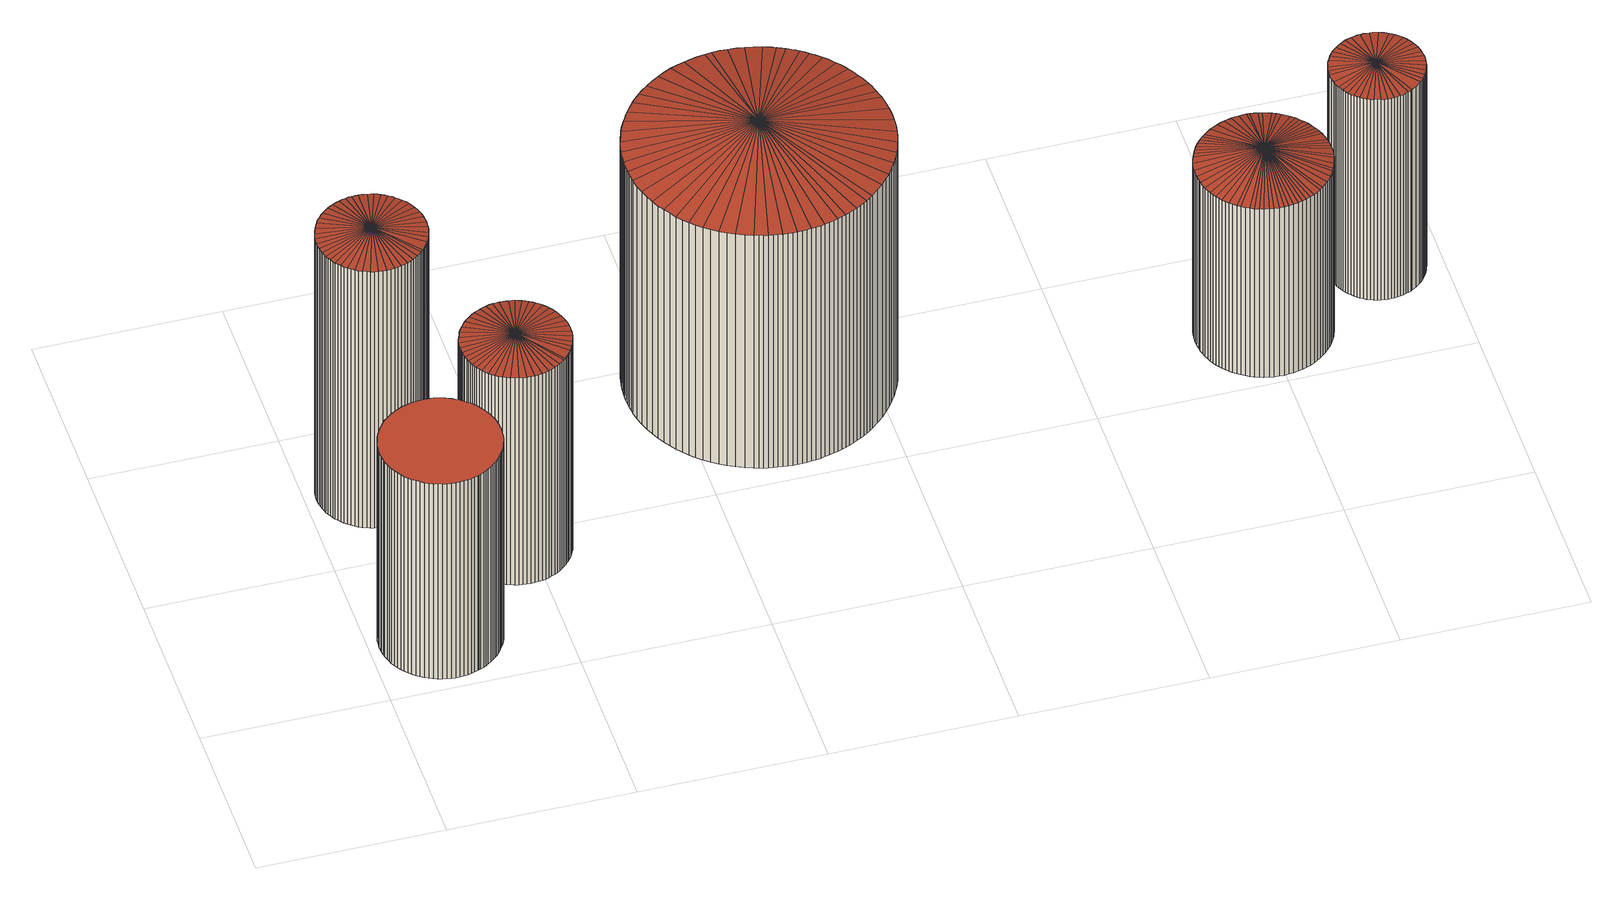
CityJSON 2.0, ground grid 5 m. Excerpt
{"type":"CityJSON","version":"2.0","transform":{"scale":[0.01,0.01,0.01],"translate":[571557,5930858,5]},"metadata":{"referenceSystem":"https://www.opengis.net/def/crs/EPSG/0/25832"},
"CityObjects":{
"building1":{"type":"Building","attributes":{"Grundfläche 2D":"7.970218","Grundhöhe NN":"5.517"},"geometry":[{"type":"Solid","lod":"3","boundaries":[[[[0,1,2,3,4,5,6,7,8,9,10,11,12,13,14,15,16,17,18,19,20,21,22,23,24,25,26,27,28,29,30,31,32,33,34,35,36,37,38,39,40,41,42,43,44,45,46,47,48,49,50,51,52,53,54,55,56,57,58,59,60,61,62,63,64,65,66,67,68,69,70,71,72,73,74,75,76,77,78,79,80,81,82,83,84,85,86,87,88,89,90,91,92,93,94,95,96,97,98]],[[99,100,86,85]],[[100,101,87,86]],[[101,102,88,87]],[[102,103,89,88]],[[103,104,90,89]],[[104,105,91,90]],[[105,106,92,91]],[[106,107,93,92]],[[107,108,94,93]],[[108,109,110,96,95,94]],[[111,99,85,84]],[[112,113,83,82]],[[113,111,84,83]],[[110,114,97,96]],[[114,115,98,97]],[[115,116,0,98]],[[116,117,1,0]],[[117,118,2,1]],[[118,119,3,2]],[[119,120,4,3]],[[120,121,5,4]],[[121,122,6,5]],[[122,123,7,6]],[[123,124,8,7]],[[124,125,9,8]],[[125,126,10,9]],[[126,127,11,10]],[[127,128,12,11]],[[128,129,13,12]],[[129,130,14,13]],[[130,131,15,14]],[[131,132,16,15]],[[132,133,17,16]],[[133,134,18,17]],[[134,135,19,18]],[[135,136,20,19]],[[136,137,21,20]],[[137,138,22,21]],[[138,139,23,22]],[[139,140,24,23]],[[140,141,25,24]],[[141,142,26,25]],[[142,143,27,26]],[[143,144,28,27]],[[144,145,29,28]],[[145,146,30,29]],[[146,147,31,30]],[[147,148,32,31]],[[148,149,33,32]],[[149,150,34,33]],[[150,151,35,34]],[[151,152,36,35]],[[152,153,37,36]],[[153,154,38,37]],[[154,155,39,38]],[[155,156,40,39]],[[156,157,41,40]],[[157,158,42,41]],[[158,159,43,42]],[[159,160,44,43]],[[160,161,45,44]],[[161,162,46,45]],[[162,163,47,46]],[[163,164,48,47]],[[164,165,49,48]],[[165,166,50,49]],[[166,167,51,50]],[[167,168,52,51]],[[168,169,53,52]],[[169,170,54,53]],[[170,171,55,54]],[[171,172,56,55]],[[172,173,57,56]],[[173,174,58,57]],[[174,175,59,58]],[[175,176,60,59]],[[176,177,61,60]],[[177,178,62,61]],[[178,179,63,62]],[[179,180,64,63]],[[180,181,65,64]],[[181,182,66,65]],[[182,183,67,66]],[[183,184,68,67]],[[184,185,69,68]],[[185,186,70,69]],[[186,187,71,70]],[[187,188,72,71]],[[188,189,73,72]],[[189,190,74,73]],[[190,191,75,74]],[[191,192,76,75]],[[192,193,77,76]],[[193,194,78,77]],[[194,195,79,78]],[[195,196,80,79]],[[196,197,81,80]],[[197,112,82,81]],[[188,187,186,185,184,183,182,181,180,179,178,177,176,175,174,173,172,171,170,169,168,167,166,165,164,163,162,161,160,159,158,157,156,155,154,153,152,151,150,149,148,147,146,145,144,143,142,141,140,139,138,137,136,135,134,133,132,131,130,129,128,127,126,125,124,123,122,121,120,119,118,117,116,115,114,110,109,108,107,106,105,104,103,102,101,100,99,111,113,112,197,196,195,194,193,192,191,190,189]]]],"semantics":{"surfaces":[{"type":"RoofSurface"},{"type":"WallSurface"},{"type":"GroundSurface"}],"values":[[0,1,1,1,1,1,1,1,1,1,1,1,1,1,1,1,1,1,1,1,1,1,1,1,1,1,1,1,1,1,1,1,1,1,1,1,1,1,1,1,1,1,1,1,1,1,1,1,1,1,1,1,1,1,1,1,1,1,1,1,1,1,1,1,1,1,1,1,1,1,1,1,1,1,1,1,1,1,1,1,1,1,1,1,1,1,1,1,1,1,1,1,1,1,1,1,1,1,1,2]]}}]},
"building2":{"type":"Building","attributes":{"Grundfläche 2D":"6.490419","Grundhöhe NN":"5.518"},"geometry":[{"type":"Solid","lod":"3","boundaries":[[[[198,199,200,201,202,203]],[[204,200,199,205]],[[206,200,204,207]],[[208,200,206,209]],[[210,200,208,211]],[[212,200,210,213]],[[214,200,212,215]],[[216,200,214,217]],[[218,200,216,219]],[[220,200,218,221]],[[222,200,220,223]],[[224,200,222,225]],[[226,200,224,227]],[[228,200,226,229]],[[230,200,228,231]],[[232,233,200,230,234]],[[235,200,233,236]],[[237,200,235,238]],[[239,200,237,240]],[[241,200,239,242]],[[243,200,241,244]],[[245,200,243,246]],[[247,200,245,248]],[[249,200,247,250]],[[251,200,249,252]],[[253,200,251,254]],[[255,200,253,256]],[[257,200,255,258]],[[259,200,257,260]],[[261,200,259,262]],[[263,200,261,264]],[[265,200,263,266]],[[267,200,265,268]],[[269,200,267,270]],[[271,200,269,272]],[[273,200,271,274]],[[275,200,273,276]],[[277,200,275,278]],[[279,200,277,280]],[[281,200,279,282]],[[283,200,281,284]],[[285,200,283,286]],[[287,200,285,288]],[[289,200,287,290]],[[291,200,289,292]],[[293,200,291,294]],[[200,293,201]],[[295,296,203,202]],[[296,297,198,203]],[[297,298,199,198]],[[298,299,205,199]],[[299,300,204,205]],[[301,302,290,287]],[[302,303,289,290]],[[303,304,292,289]],[[304,305,291,292]],[[305,306,294,291]],[[306,307,293,294]],[[308,295,202,201]],[[307,308,201,293]],[[300,309,207,204]],[[309,310,206,207]],[[310,311,209,206]],[[311,312,208,209]],[[312,313,211,208]],[[313,314,210,211]],[[314,315,213,210]],[[315,316,212,213]],[[316,317,215,212]],[[317,318,214,215]],[[318,319,217,214]],[[319,320,216,217]],[[320,321,219,216]],[[321,322,218,219]],[[322,323,221,218]],[[323,324,220,221]],[[324,325,223,220]],[[325,326,222,223]],[[326,327,225,222]],[[327,328,224,225]],[[328,329,227,224]],[[329,330,226,227]],[[330,331,229,226]],[[331,332,228,229]],[[332,333,231,228]],[[333,334,230,231]],[[334,335,234,230]],[[335,336,232,234]],[[336,337,233,232]],[[337,338,236,233]],[[338,339,235,236]],[[339,340,238,235]],[[340,341,237,238]],[[341,342,240,237]],[[342,343,239,240]],[[343,344,242,239]],[[344,345,241,242]],[[345,346,244,241]],[[346,347,243,244]],[[347,348,246,243]],[[348,349,245,246]],[[349,350,248,245]],[[350,351,247,248]],[[351,352,250,247]],[[352,353,249,250]],[[353,354,252,249]],[[354,355,251,252]],[[355,356,254,251]],[[356,357,253,254]],[[357,358,256,253]],[[358,359,255,256]],[[359,360,258,255]],[[360,361,257,258]],[[361,362,260,257]],[[362,363,259,260]],[[363,364,262,259]],[[364,365,261,262]],[[365,366,264,261]],[[366,367,263,264]],[[367,368,266,263]],[[368,369,265,266]],[[369,370,268,265]],[[370,371,267,268]],[[371,372,270,267]],[[372,373,269,270]],[[373,374,272,269]],[[374,375,271,272]],[[375,376,274,271]],[[376,377,273,274]],[[377,378,276,273]],[[378,379,275,276]],[[379,380,278,275]],[[380,381,277,278]],[[381,382,280,277]],[[382,383,279,280]],[[383,384,282,279]],[[384,385,281,282]],[[385,386,284,281]],[[386,387,283,284]],[[387,388,286,283]],[[388,389,285,286]],[[389,390,288,285]],[[390,301,287,288]],[[387,386,385,384,383,382,381,380,379,378,377,376,375,374,373,372,371,370,369,368,367,366,365,364,363,362,361,360,359,358,357,356,355,354,353,352,351,350,349,348,347,346,345,344,343,342,341,340,339,338,337,336,335,334,333,332,331,330,329,328,327,326,325,324,323,322,321,320,319,318,317,316,315,314,313,312,311,310,309,300,299,298,297,296,295,308,307,306,305,304,303,302,301,390,389,388]]]],"semantics":{"surfaces":[{"type":"RoofSurface"},{"type":"WallSurface"},{"type":"GroundSurface"}],"values":[[0,0,0,0,0,0,0,0,0,0,0,0,0,0,0,0,0,0,0,0,0,0,0,0,0,0,0,0,0,0,0,0,0,0,0,0,0,0,0,0,0,0,0,0,0,0,0,1,1,1,1,1,1,1,1,1,1,1,1,1,1,1,1,1,1,1,1,1,1,1,1,1,1,1,1,1,1,1,1,1,1,1,1,1,1,1,1,1,1,1,1,1,1,1,1,1,1,1,1,1,1,1,1,1,1,1,1,1,1,1,1,1,1,1,1,1,1,1,1,1,1,1,1,1,1,1,1,1,1,1,1,1,1,1,1,1,1,1,1,1,1,1,1,2]]}}]},
"building3":{"type":"Building","attributes":{"Grundfläche 2D":"6.491003","Grundhöhe NN":"5.483"},"geometry":[{"type":"Solid","lod":"3","boundaries":[[[[391,392,393,394,395,396]],[[397,392,391,398]],[[399,392,397,400]],[[401,392,399,402]],[[403,392,401,404]],[[405,392,403,406]],[[407,392,405,408]],[[409,392,407,410]],[[411,392,409,412]],[[413,392,411,414]],[[415,392,413,416]],[[417,392,415,418]],[[419,392,417,420]],[[421,392,419,422]],[[423,392,421,424]],[[425,392,423,426]],[[427,428,392,425,429]],[[430,392,428,431]],[[432,392,430,433]],[[434,392,432,435]],[[436,392,434,437]],[[438,392,436,439]],[[440,392,438,441]],[[442,392,440,443]],[[444,392,442,445]],[[446,392,444,447]],[[448,392,446,449]],[[450,392,448,451]],[[452,392,450,453]],[[454,392,452,455]],[[456,392,454,457]],[[458,392,456,459]],[[460,392,458,461]],[[462,392,460,463]],[[464,392,462,465]],[[466,392,464,467]],[[468,392,466,469]],[[470,392,468,471]],[[472,392,470,473]],[[474,392,472,475]],[[476,392,474,477]],[[478,392,476,479]],[[480,392,478,481]],[[482,392,480,483]],[[484,392,482,485]],[[486,392,484,487]],[[392,486,393]],[[488,489,396,395]],[[489,490,391,396]],[[490,491,398,391]],[[491,492,397,398]],[[492,493,400,397]],[[494,495,482,483]],[[495,496,485,482]],[[496,497,484,485]],[[497,498,487,484]],[[498,499,486,487]],[[499,500,393,486]],[[501,488,395,394]],[[500,501,394,393]],[[493,502,399,400]],[[502,503,402,399]],[[503,504,401,402]],[[504,505,404,401]],[[505,506,403,404]],[[506,507,406,403]],[[507,508,405,406]],[[508,509,408,405]],[[509,510,407,408]],[[510,511,410,407]],[[511,512,409,410]],[[512,513,412,409]],[[513,514,411,412]],[[514,515,414,411]],[[515,516,413,414]],[[516,517,416,413]],[[517,518,415,416]],[[518,519,418,415]],[[519,520,417,418]],[[520,521,420,417]],[[521,522,419,420]],[[522,523,422,419]],[[523,524,421,422]],[[524,525,424,421]],[[525,526,423,424]],[[526,527,426,423]],[[527,528,425,426]],[[528,529,429,425]],[[529,530,427,429]],[[530,531,428,427]],[[531,532,431,428]],[[532,533,430,431]],[[533,534,433,430]],[[534,535,432,433]],[[535,536,435,432]],[[536,537,434,435]],[[537,538,437,434]],[[538,539,436,437]],[[539,540,439,436]],[[540,541,438,439]],[[541,542,441,438]],[[542,543,440,441]],[[543,544,443,440]],[[544,545,442,443]],[[545,546,445,442]],[[546,547,444,445]],[[547,548,447,444]],[[548,549,446,447]],[[549,550,449,446]],[[550,551,448,449]],[[551,552,451,448]],[[552,553,450,451]],[[553,554,453,450]],[[554,555,452,453]],[[555,556,455,452]],[[556,557,454,455]],[[557,558,457,454]],[[558,559,456,457]],[[559,560,459,456]],[[560,561,458,459]],[[561,562,461,458]],[[562,563,460,461]],[[563,564,463,460]],[[564,565,462,463]],[[565,566,465,462]],[[566,567,464,465]],[[567,568,467,464]],[[568,569,466,467]],[[569,570,469,466]],[[570,571,468,469]],[[571,572,471,468]],[[572,573,470,471]],[[573,574,473,470]],[[574,575,472,473]],[[575,576,475,472]],[[576,577,474,475]],[[577,578,477,474]],[[578,579,476,477]],[[579,580,479,476]],[[580,581,478,479]],[[581,582,481,478]],[[582,583,480,481]],[[583,494,483,480]],[[496,495,494,583,582,581,580,579,578,577,576,575,574,573,572,571,570,569,568,567,566,565,564,563,562,561,560,559,558,557,556,555,554,553,552,551,550,549,548,547,546,545,544,543,542,541,540,539,538,537,536,535,534,533,532,531,530,529,528,527,526,525,524,523,522,521,520,519,518,517,516,515,514,513,512,511,510,509,508,507,506,505,504,503,502,493,492,491,490,489,488,501,500,499,498,497]]]],"semantics":{"surfaces":[{"type":"RoofSurface"},{"type":"WallSurface"},{"type":"GroundSurface"}],"values":[[0,0,0,0,0,0,0,0,0,0,0,0,0,0,0,0,0,0,0,0,0,0,0,0,0,0,0,0,0,0,0,0,0,0,0,0,0,0,0,0,0,0,0,0,0,0,0,1,1,1,1,1,1,1,1,1,1,1,1,1,1,1,1,1,1,1,1,1,1,1,1,1,1,1,1,1,1,1,1,1,1,1,1,1,1,1,1,1,1,1,1,1,1,1,1,1,1,1,1,1,1,1,1,1,1,1,1,1,1,1,1,1,1,1,1,1,1,1,1,1,1,1,1,1,1,1,1,1,1,1,1,1,1,1,1,1,1,1,1,1,1,1,1,2]]}}]},
"building4":{"type":"Building","attributes":{"Grundfläche 2D":"38.298788","Grundhöhe NN":"5.428"},"geometry":[{"type":"Solid","lod":"3","boundaries":[[[[584,585,586,587,588]],[[589,585,584,590]],[[591,585,589,592]],[[593,585,591,594]],[[595,585,593,596]],[[597,598,585,595,599]],[[600,601,585,598,602]],[[603,604,585,601,605]],[[606,607,585,604,608]],[[609,610,585,607,611]],[[612,613,585,610,614]],[[615,616,585,613,617]],[[618,619,585,616,620]],[[621,622,585,619,623]],[[624,585,622,625]],[[626,585,624,627]],[[628,585,626,629]],[[630,585,628,631]],[[632,585,630,633]],[[634,585,632,635]],[[636,585,634,637]],[[638,585,636,639]],[[640,585,638,641]],[[642,643,585,640,644]],[[645,646,585,643,647]],[[648,649,585,646,650]],[[651,652,585,649,653]],[[654,655,585,652,656]],[[657,658,585,655,659]],[[660,585,658,661]],[[662,663,585,660,664]],[[665,666,585,663,667]],[[668,585,666,669]],[[670,585,668,671]],[[672,585,670,673]],[[674,585,672,675]],[[676,585,674,677]],[[678,585,676,679]],[[680,585,678,681]],[[682,585,680,683]],[[684,585,682,685]],[[686,585,684,687]],[[688,585,686,689]],[[690,691,585,688,692]],[[693,694,585,691,695]],[[696,697,585,694,698]],[[699,700,585,697,701]],[[702,703,585,700,704]],[[705,706,585,703,707]],[[708,585,706,709]],[[710,711,585,708,712]],[[713,585,711,714]],[[715,716,585,713,717]],[[718,585,716,719]],[[720,585,718,721]],[[722,585,720,723]],[[585,722,586]],[[724,725,588,587]],[[725,726,584,588]],[[726,727,590,584]],[[727,728,589,590]],[[729,724,587,586]],[[730,731,716,715]],[[731,732,719,716]],[[732,733,718,719]],[[733,734,721,718]],[[734,735,720,721]],[[735,736,723,720]],[[736,737,722,723]],[[737,729,586,722]],[[728,738,592,589]],[[738,739,591,592]],[[739,740,594,591]],[[740,741,593,594]],[[741,742,596,593]],[[742,743,595,596]],[[743,744,599,595]],[[744,745,597,599]],[[745,746,598,597]],[[746,747,602,598]],[[747,748,600,602]],[[748,749,601,600]],[[749,750,605,601]],[[750,751,603,605]],[[751,752,604,603]],[[752,753,608,604]],[[753,754,606,608]],[[754,755,607,606]],[[755,756,611,607]],[[756,757,609,611]],[[757,758,610,609]],[[758,759,614,610]],[[759,760,612,614]],[[760,761,613,612]],[[761,762,617,613]],[[762,763,615,617]],[[763,764,616,615]],[[764,765,620,616]],[[765,766,618,620]],[[766,767,619,618]],[[767,768,623,619]],[[768,769,621,623]],[[769,770,622,621]],[[770,771,625,622]],[[771,772,624,625]],[[772,773,627,624]],[[773,774,626,627]],[[774,775,629,626]],[[775,776,628,629]],[[776,777,631,628]],[[777,778,630,631]],[[778,779,633,630]],[[779,780,632,633]],[[780,781,635,632]],[[781,782,634,635]],[[782,783,637,634]],[[783,784,636,637]],[[784,785,639,636]],[[785,786,638,639]],[[786,787,641,638]],[[787,788,640,641]],[[788,789,644,640]],[[789,790,642,644]],[[790,791,643,642]],[[791,792,647,643]],[[792,793,645,647]],[[793,794,646,645]],[[794,795,650,646]],[[795,796,648,650]],[[796,797,649,648]],[[797,798,653,649]],[[798,799,651,653]],[[799,800,652,651]],[[800,801,656,652]],[[801,802,654,656]],[[802,803,655,654]],[[803,804,659,655]],[[804,805,657,659]],[[805,806,658,657]],[[806,807,661,658]],[[807,808,660,661]],[[808,809,664,660]],[[809,810,662,664]],[[810,811,663,662]],[[811,812,667,663]],[[812,813,665,667]],[[813,814,666,665]],[[814,815,669,666]],[[815,816,668,669]],[[816,817,671,668]],[[817,818,670,671]],[[818,819,673,670]],[[819,820,672,673]],[[820,821,675,672]],[[821,822,674,675]],[[822,823,677,674]],[[823,824,676,677]],[[824,825,679,676]],[[825,826,678,679]],[[826,827,681,678]],[[827,828,680,681]],[[828,829,683,680]],[[829,830,682,683]],[[830,831,685,682]],[[831,832,684,685]],[[832,833,687,684]],[[833,834,686,687]],[[834,835,689,686]],[[835,836,688,689]],[[836,837,692,688]],[[837,838,690,692]],[[838,839,691,690]],[[839,840,695,691]],[[840,841,693,695]],[[841,842,694,693]],[[842,843,698,694]],[[843,844,696,698]],[[844,845,697,696]],[[845,846,701,697]],[[846,847,699,701]],[[847,848,700,699]],[[848,849,704,700]],[[849,850,702,704]],[[850,851,703,702]],[[851,852,707,703]],[[852,853,705,707]],[[853,854,706,705]],[[854,855,709,706]],[[855,856,708,709]],[[856,857,712,708]],[[857,858,710,712]],[[858,859,711,710]],[[859,860,714,711]],[[860,861,713,714]],[[861,862,717,713]],[[862,730,715,717]],[[732,731,730,862,861,860,859,858,857,856,855,854,853,852,851,850,849,848,847,846,845,844,843,842,841,840,839,838,837,836,835,834,833,832,831,830,829,828,827,826,825,824,823,822,821,820,819,818,817,816,815,814,813,812,811,810,809,808,807,806,805,804,803,802,801,800,799,798,797,796,795,794,793,792,791,790,789,788,787,786,785,784,783,782,781,780,779,778,777,776,775,774,773,772,771,770,769,768,767,766,765,764,763,762,761,760,759,758,757,756,755,754,753,752,751,750,749,748,747,746,745,744,743,742,741,740,739,738,728,727,726,725,724,729,737,736,735,734,733]]]],"semantics":{"surfaces":[{"type":"RoofSurface"},{"type":"WallSurface"},{"type":"GroundSurface"}],"values":[[0,0,0,0,0,0,0,0,0,0,0,0,0,0,0,0,0,0,0,0,0,0,0,0,0,0,0,0,0,0,0,0,0,0,0,0,0,0,0,0,0,0,0,0,0,0,0,0,0,0,0,0,0,0,0,0,0,1,1,1,1,1,1,1,1,1,1,1,1,1,1,1,1,1,1,1,1,1,1,1,1,1,1,1,1,1,1,1,1,1,1,1,1,1,1,1,1,1,1,1,1,1,1,1,1,1,1,1,1,1,1,1,1,1,1,1,1,1,1,1,1,1,1,1,1,1,1,1,1,1,1,1,1,1,1,1,1,1,1,1,1,1,1,1,1,1,1,1,1,1,1,1,1,1,1,1,1,1,1,1,1,1,1,1,1,1,1,1,1,1,1,1,1,1,1,1,1,1,1,1,1,1,1,1,1,1,1,1,1,1,1,1,1,1,1,1,2]]}}]},
"building5":{"type":"Building","attributes":{"Grundfläche 2D":"9.974711","Grundhöhe NN":"5.830"},"geometry":[{"type":"Solid","lod":"3","boundaries":[[[[863,864,865,866]],[[864,867,868,865]],[[869,864,863,870]],[[871,864,869,872]],[[873,864,871,874]],[[875,864,873,876]],[[864,875,877]],[[864,877,878]],[[864,878,879]],[[864,879,880]],[[864,880,881]],[[864,881,882]],[[864,882,883]],[[884,864,883,885]],[[886,864,884,887]],[[888,864,886,889]],[[890,864,888,891]],[[892,864,890,893]],[[894,864,892,895]],[[896,864,894,897]],[[898,864,896,899]],[[900,864,898,901]],[[902,864,900,903]],[[864,902,904]],[[905,864,904,906]],[[864,905,907]],[[864,907,908]],[[864,908,909]],[[864,909,910]],[[864,910,911]],[[864,911,912]],[[864,912,913]],[[864,913,914]],[[864,914,915]],[[864,915,916]],[[864,916,917]],[[864,917,918]],[[864,918,919]],[[864,919,920]],[[921,864,920,922]],[[864,921,923]],[[924,864,923,925]],[[926,864,924,927]],[[928,864,926,929]],[[864,928,930]],[[931,864,930,932]],[[933,864,931,934]],[[864,933,935]],[[936,864,935,937]],[[864,936,938]],[[864,938,939]],[[864,939,940]],[[941,864,940,942]],[[864,941,943]],[[864,943,944]],[[864,944,945]],[[864,945,946]],[[864,946,947]],[[864,947,948]],[[864,948,949]],[[864,949,950]],[[951,864,950,952]],[[864,951,953]],[[864,953,954]],[[955,864,954,956]],[[864,955,957]],[[958,864,957,959]],[[864,958,867]],[[960,961,866,865]],[[961,962,863,866]],[[962,963,870,863]],[[963,964,869,870]],[[964,965,872,869]],[[966,960,865,868]],[[967,968,956,954]],[[968,969,955,956]],[[969,970,957,955]],[[970,971,959,957]],[[971,972,958,959]],[[972,973,867,958]],[[973,966,868,867]],[[965,974,871,872]],[[974,975,874,871]],[[975,976,873,874]],[[976,977,876,873]],[[977,978,875,876]],[[978,979,877,875]],[[979,980,878,877]],[[980,981,879,878]],[[981,982,880,879]],[[982,983,881,880]],[[983,984,882,881]],[[984,985,883,882]],[[985,986,885,883]],[[986,987,884,885]],[[987,988,887,884]],[[988,989,886,887]],[[989,990,889,886]],[[990,991,888,889]],[[991,992,891,888]],[[992,993,890,891]],[[993,994,893,890]],[[994,995,892,893]],[[995,996,895,892]],[[996,997,894,895]],[[997,998,897,894]],[[998,999,896,897]],[[999,1000,899,896]],[[1000,1001,898,899]],[[1001,1002,901,898]],[[1002,1003,900,901]],[[1003,1004,903,900]],[[1004,1005,902,903]],[[1005,1006,904,902]],[[1006,1007,906,904]],[[1007,1008,905,906]],[[1008,1009,907,905]],[[1009,1010,908,907]],[[1010,1011,909,908]],[[1011,1012,910,909]],[[1012,1013,911,910]],[[1013,1014,912,911]],[[1014,1015,913,912]],[[1015,1016,914,913]],[[1016,1017,915,914]],[[1017,1018,916,915]],[[1018,1019,917,916]],[[1019,1020,918,917]],[[1020,1021,919,918]],[[1021,1022,920,919]],[[1022,1023,922,920]],[[1023,1024,921,922]],[[1024,1025,923,921]],[[1025,1026,925,923]],[[1026,1027,924,925]],[[1027,1028,927,924]],[[1028,1029,926,927]],[[1029,1030,929,926]],[[1030,1031,928,929]],[[1031,1032,930,928]],[[1032,1033,932,930]],[[1033,1034,931,932]],[[1034,1035,934,931]],[[1035,1036,933,934]],[[1036,1037,935,933]],[[1037,1038,937,935]],[[1038,1039,936,937]],[[1039,1040,938,936]],[[1040,1041,939,938]],[[1041,1042,940,939]],[[1042,1043,942,940]],[[1043,1044,941,942]],[[1044,1045,943,941]],[[1045,1046,944,943]],[[1046,1047,945,944]],[[1047,1048,946,945]],[[1048,1049,947,946]],[[1049,1050,948,947]],[[1050,1051,949,948]],[[1051,1052,950,949]],[[1052,1053,952,950]],[[1053,1054,951,952]],[[1054,1055,953,951]],[[1055,967,954,953]],[[1052,1051,1050,1049,1048,1047,1046,1045,1044,1043,1042,1041,1040,1039,1038,1037,1036,1035,1034,1033,1032,1031,1030,1029,1028,1027,1026,1025,1024,1023,1022,1021,1020,1019,1018,1017,1016,1015,1014,1013,1012,1011,1010,1009,1008,1007,1006,1005,1004,1003,1002,1001,1000,999,998,997,996,995,994,993,992,991,990,989,988,987,986,985,984,983,982,981,980,979,978,977,976,975,974,965,964,963,962,961,960,966,973,972,971,970,969,968,967,1055,1054,1053]]]],"semantics":{"surfaces":[{"type":"RoofSurface"},{"type":"WallSurface"},{"type":"GroundSurface"}],"values":[[0,0,0,0,0,0,0,0,0,0,0,0,0,0,0,0,0,0,0,0,0,0,0,0,0,0,0,0,0,0,0,0,0,0,0,0,0,0,0,0,0,0,0,0,0,0,0,0,0,0,0,0,0,0,0,0,0,0,0,0,0,0,0,0,0,0,0,0,1,1,1,1,1,1,1,1,1,1,1,1,1,1,1,1,1,1,1,1,1,1,1,1,1,1,1,1,1,1,1,1,1,1,1,1,1,1,1,1,1,1,1,1,1,1,1,1,1,1,1,1,1,1,1,1,1,1,1,1,1,1,1,1,1,1,1,1,1,1,1,1,1,1,1,1,1,1,1,1,1,1,1,1,1,1,1,1,1,1,1,1,1,1,1,1,2]]}}]},
"building6":{"type":"Building","attributes":{"Grundfläche 2D":"4.849618","Grundhöhe NN":"5.752"},"geometry":[{"type":"Solid","lod":"3","boundaries":[[[[1056,1057,1058,1059,1060]],[[1061,1057,1056,1062]],[[1063,1057,1061,1064]],[[1065,1057,1063,1066]],[[1067,1057,1065,1068]],[[1069,1057,1067,1070]],[[1071,1057,1069,1072]],[[1073,1057,1071,1074]],[[1075,1057,1073,1076]],[[1077,1057,1075,1078]],[[1079,1057,1077,1080]],[[1081,1057,1079,1082]],[[1083,1084,1057,1081,1085]],[[1086,1057,1084,1087]],[[1088,1057,1086,1089]],[[1090,1091,1057,1088,1092]],[[1093,1094,1057,1091,1095]],[[1096,1097,1057,1094,1098]],[[1099,1057,1097,1100]],[[1101,1057,1099,1102]],[[1103,1057,1101,1104]],[[1105,1057,1103,1106]],[[1107,1057,1105,1108]],[[1109,1057,1107,1110]],[[1111,1112,1057,1109,1113]],[[1114,1057,1112,1115]],[[1116,1057,1114,1117]],[[1118,1057,1116,1119]],[[1120,1121,1057,1118,1122]],[[1123,1057,1121,1124]],[[1125,1057,1123,1126]],[[1127,1057,1125,1128]],[[1129,1057,1127,1130]],[[1131,1057,1129,1132]],[[1133,1057,1131,1134]],[[1135,1057,1133,1136]],[[1137,1057,1135,1138]],[[1139,1057,1137,1140]],[[1141,1057,1139,1142]],[[1143,1144,1057,1141,1145]],[[1058,1057,1144,1146]],[[1147,1148,1060,1059]],[[1148,1149,1056,1060]],[[1149,1150,1062,1056]],[[1150,1151,1061,1062]],[[1151,1152,1064,1061]],[[1152,1153,1063,1064]],[[1153,1154,1066,1063]],[[1154,1155,1065,1066]],[[1156,1147,1059,1058]],[[1157,1158,1146,1144]],[[1158,1156,1058,1146]],[[1155,1159,1068,1065]],[[1159,1160,1067,1068]],[[1160,1161,1070,1067]],[[1161,1162,1069,1070]],[[1162,1163,1072,1069]],[[1163,1164,1071,1072]],[[1164,1165,1074,1071]],[[1165,1166,1073,1074]],[[1166,1167,1076,1073]],[[1167,1168,1075,1076]],[[1168,1169,1078,1075]],[[1169,1170,1077,1078]],[[1170,1171,1080,1077]],[[1171,1172,1079,1080]],[[1172,1173,1082,1079]],[[1173,1174,1081,1082]],[[1174,1175,1085,1081]],[[1175,1176,1083,1085]],[[1176,1177,1084,1083]],[[1177,1178,1087,1084]],[[1178,1179,1086,1087]],[[1179,1180,1089,1086]],[[1180,1181,1088,1089]],[[1181,1182,1092,1088]],[[1182,1183,1090,1092]],[[1183,1184,1091,1090]],[[1184,1185,1095,1091]],[[1185,1186,1093,1095]],[[1186,1187,1094,1093]],[[1187,1188,1098,1094]],[[1188,1189,1096,1098]],[[1189,1190,1097,1096]],[[1190,1191,1100,1097]],[[1191,1192,1099,1100]],[[1192,1193,1102,1099]],[[1193,1194,1101,1102]],[[1194,1195,1104,1101]],[[1195,1196,1103,1104]],[[1196,1197,1106,1103]],[[1197,1198,1105,1106]],[[1198,1199,1108,1105]],[[1199,1200,1107,1108]],[[1200,1201,1110,1107]],[[1201,1202,1109,1110]],[[1202,1203,1113,1109]],[[1203,1204,1111,1113]],[[1204,1205,1112,1111]],[[1205,1206,1115,1112]],[[1206,1207,1114,1115]],[[1207,1208,1117,1114]],[[1208,1209,1116,1117]],[[1209,1210,1119,1116]],[[1210,1211,1118,1119]],[[1211,1212,1122,1118]],[[1212,1213,1120,1122]],[[1213,1214,1121,1120]],[[1214,1215,1124,1121]],[[1215,1216,1123,1124]],[[1216,1217,1126,1123]],[[1217,1218,1125,1126]],[[1218,1219,1128,1125]],[[1219,1220,1127,1128]],[[1220,1221,1130,1127]],[[1221,1222,1129,1130]],[[1222,1223,1132,1129]],[[1223,1224,1131,1132]],[[1224,1225,1134,1131]],[[1225,1226,1133,1134]],[[1226,1227,1136,1133]],[[1227,1228,1135,1136]],[[1228,1229,1138,1135]],[[1229,1230,1137,1138]],[[1230,1231,1140,1137]],[[1231,1232,1139,1140]],[[1232,1233,1142,1139]],[[1233,1234,1141,1142]],[[1234,1235,1145,1141]],[[1235,1236,1143,1145]],[[1236,1157,1144,1143]],[[1231,1230,1229,1228,1227,1226,1225,1224,1223,1222,1221,1220,1219,1218,1217,1216,1215,1214,1213,1212,1211,1210,1209,1208,1207,1206,1205,1204,1203,1202,1201,1200,1199,1198,1197,1196,1195,1194,1193,1192,1191,1190,1189,1188,1187,1186,1185,1184,1183,1182,1181,1180,1179,1178,1177,1176,1175,1174,1173,1172,1171,1170,1169,1168,1167,1166,1165,1164,1163,1162,1161,1160,1159,1155,1154,1153,1152,1151,1150,1149,1148,1147,1156,1158,1157,1236,1235,1234,1233,1232]]]],"semantics":{"surfaces":[{"type":"RoofSurface"},{"type":"WallSurface"},{"type":"GroundSurface"}],"values":[[0,0,0,0,0,0,0,0,0,0,0,0,0,0,0,0,0,0,0,0,0,0,0,0,0,0,0,0,0,0,0,0,0,0,0,0,0,0,0,0,0,1,1,1,1,1,1,1,1,1,1,1,1,1,1,1,1,1,1,1,1,1,1,1,1,1,1,1,1,1,1,1,1,1,1,1,1,1,1,1,1,1,1,1,1,1,1,1,1,1,1,1,1,1,1,1,1,1,1,1,1,1,1,1,1,1,1,1,1,1,1,1,1,1,1,1,1,1,1,1,1,1,1,1,1,1,1,1,1,1,1,2]]}}]}
},
"vertices":[
[340,148,720],[342,159,720],[343,170,720],[344,182,720],[344,193,720],[343,204,720],[341,216,720],[339,227,720],[335,238,720],[331,248,720],[326,258,720],[321,267,720],[315,276,720],[309,285,720],[302,293,720],[295,300,720],[288,306,720],[280,312,720],[273,318,720],[265,322,720],[257,327,720],[249,330,720],[241,334,720],[232,337,720],[223,339,720],[213,342,720],[203,343,720],[193,344,720],[183,344,720],[172,343,720],[161,342,720],[150,340,720],[139,337,720],[129,334,720],[118,329,720],[108,324,720],[98,318,720],[89,312,720],[80,304,720],[71,297,720],[64,288,720],[57,280,720],[51,271,720],[45,261,720],[40,252,720],[36,242,720],[33,232,720],[30,222,720],[28,213,720],[27,204,720],[26,194,720],[25,185,720],[26,176,720],[26,168,720],[28,159,720],[29,150,720],[32,140,720],[35,131,720],[38,122,720],[43,112,720],[48,103,720],[54,94,720],[60,85,720],[67,77,720],[75,69,720],[84,62,720],[93,55,720],[102,48,720],[112,43,720],[123,38,720],[133,34,720],[144,31,720],[156,28,720],[167,26,720],[178,25,720],[189,25,720],[199,26,720],[210,27,720],[220,29,720],[229,32,720],[239,35,720],[241,36,720],[248,38,720],[256,42,720],[264,46,720],[271,51,720],[279,56,720],[286,62,720],[293,68,720],[300,74,720],[306,82,720],[312,89,720],[318,98,720],[324,107,720],[329,116,720],[330,120,720],[333,126,720],[333,127,720],[337,137,720],[271,51,52],[279,56,52],[286,62,52],[293,68,52],[300,74,52],[306,82,52],[312,89,52],[318,98,52],[324,107,52],[329,116,52],[330,120,52],[333,126,52],[264,46,52],[248,38,52],[256,42,52],[333,127,52],[337,137,52],[340,148,52],[342,159,52],[343,170,52],[344,182,52],[344,193,52],[343,204,52],[341,216,52],[339,227,52],[335,238,52],[331,248,52],[326,258,52],[321,267,52],[315,276,52],[309,285,52],[302,293,52],[295,300,52],[288,306,52],[280,312,52],[273,318,52],[265,322,52],[257,327,52],[249,330,52],[241,334,52],[232,337,52],[223,339,52],[213,342,52],[203,343,52],[193,344,52],[183,344,52],[172,343,52],[161,342,52],[150,340,52],[139,337,52],[129,334,52],[118,329,52],[108,324,52],[98,318,52],[89,312,52],[80,304,52],[71,297,52],[64,288,52],[57,280,52],[51,271,52],[45,261,52],[40,252,52],[36,242,52],[33,232,52],[30,222,52],[28,213,52],[27,204,52],[26,194,52],[25,185,52],[26,176,52],[26,168,52],[28,159,52],[29,150,52],[32,140,52],[35,131,52],[38,122,52],[43,112,52],[48,103,52],[54,94,52],[60,85,52],[67,77,52],[75,69,52],[84,62,52],[93,55,52],[102,48,52],[112,43,52],[123,38,52],[133,34,52],[144,31,52],[156,28,52],[167,26,52],[178,25,52],[189,25,52],[199,26,52],[210,27,52],[220,29,52],[229,32,52],[239,35,52],[241,36,52],
[292,677,930],[297,684,930],[171,751,954],[278,658,930],[283,664,930],[288,670,930],[305,700,930],[301,691,930],[310,717,930],[308,708,930],[314,736,930],[313,726,930],[316,755,930],[315,745,930],[314,776,930],[315,765,930],[310,796,930],[312,786,930],[302,815,930],[306,806,930],[293,833,930],[298,824,930],[280,849,930],[287,842,930],[266,863,930],[273,857,930],[251,875,930],[259,870,930],[235,884,930],[243,880,930],[219,891,930],[227,888,930],[203,895,930],[211,893,930],[188,898,930],[179,899,930],[195,897,930],[162,899,930],[171,899,930],[145,896,930],[154,898,930],[127,891,930],[136,894,930],[108,884,930],[117,888,930],[91,874,930],[100,879,930],[75,861,930],[83,868,930],[61,846,930],[68,854,930],[49,829,930],[54,838,930],[40,811,930],[44,820,930],[33,792,930],[36,802,930],[29,773,930],[31,783,930],[28,754,930],[28,763,930],[29,736,930],[28,745,930],[32,720,930],[31,728,930],[37,704,930],[35,712,930],[44,690,930],[40,697,930],[52,675,930],[48,682,930],[63,661,930],[57,668,930],[76,647,930],[69,654,930],[92,636,930],[84,641,930],[109,625,930],[100,630,930],[128,618,930],[119,621,930],[148,613,930],[138,615,930],[169,611,930],[159,612,930],[190,612,930],[179,611,930],[209,616,930],[199,614,930],[228,622,930],[219,619,930],[244,631,930],[236,626,930],[259,641,930],[252,636,930],[272,652,930],[266,646,930],[283,664,52],[288,670,52],[292,677,52],[297,684,52],[301,691,52],[305,700,52],[228,622,52],[236,626,52],[244,631,52],[252,636,52],[259,641,52],[266,646,52],[272,652,52],[278,658,52],[308,708,52],[310,717,52],[313,726,52],[314,736,52],[315,745,52],[316,755,52],[315,765,52],[314,776,52],[312,786,52],[310,796,52],[306,806,52],[302,815,52],[298,824,52],[293,833,52],[287,842,52],[280,849,52],[273,857,52],[266,863,52],[259,870,52],[251,875,52],[243,880,52],[235,884,52],[227,888,52],[219,891,52],[211,893,52],[203,895,52],[195,897,52],[188,898,52],[179,899,52],[171,899,52],[162,899,52],[154,898,52],[145,896,52],[136,894,52],[127,891,52],[117,888,52],[108,884,52],[100,879,52],[91,874,52],[83,868,52],[75,861,52],[68,854,52],[61,846,52],[54,838,52],[49,829,52],[44,820,52],[40,811,52],[36,802,52],[33,792,52],[31,783,52],[29,773,52],[28,763,52],[28,754,52],[28,745,52],[29,736,52],[31,728,52],[32,720,52],[35,712,52],[37,704,52],[40,697,52],[44,690,52],[48,682,52],[52,675,52],[57,668,52],[63,661,52],[69,654,52],[76,647,52],[84,641,52],[92,636,52],[100,630,52],[109,625,52],[119,621,52],[128,618,52],[138,615,52],[148,613,52],[159,612,52],[169,611,52],[179,611,52],[190,612,52],[199,614,52],[209,616,52],[219,619,52],
[582,376,757],[461,451,782],[562,351,757],[567,357,757],[572,363,757],[577,369,757],[590,391,757],[586,383,757],[597,407,757],[594,399,757],[602,425,757],[600,416,757],[605,445,757],[604,435,757],[605,465,757],[605,455,757],[602,485,757],[604,475,757],[596,505,757],[599,495,757],[587,524,757],[592,514,757],[576,541,757],[582,533,757],[563,556,757],[570,549,757],[548,569,757],[556,563,757],[533,579,757],[541,574,757],[517,587,757],[525,583,757],[501,593,757],[508,590,757],[485,596,757],[493,595,757],[469,598,757],[460,598,757],[477,597,757],[443,597,757],[452,598,757],[425,593,757],[434,596,757],[407,587,757],[416,591,757],[389,579,757],[398,583,757],[372,567,757],[381,573,757],[357,553,757],[365,561,757],[344,537,757],[350,546,757],[333,520,757],[338,529,757],[325,501,757],[329,510,757],[320,482,757],[322,491,757],[318,463,757],[319,472,757],[318,445,757],[318,454,757],[320,427,757],[319,436,757],[324,411,757],[322,419,757],[330,396,757],[327,404,757],[337,382,757],[333,389,757],[347,367,757],[342,374,757],[359,353,757],[353,360,757],[373,341,757],[366,347,757],[390,330,757],[381,335,757],[408,321,757],[399,325,757],[428,314,757],[418,317,757],[448,311,757],[438,312,757],[469,311,757],[458,311,757],[489,313,757],[479,312,757],[508,318,757],[499,315,757],[526,326,757],[517,322,757],[542,335,757],[534,330,757],[556,346,757],[549,340,757],[572,363,48],[577,369,48],[582,376,48],[586,383,48],[590,391,48],[594,399,48],[517,322,48],[526,326,48],[534,330,48],[542,335,48],[549,340,48],[556,346,48],[562,351,48],[567,357,48],[597,407,48],[600,416,48],[602,425,48],[604,435,48],[605,445,48],[605,455,48],[605,465,48],[604,475,48],[602,485,48],[599,495,48],[596,505,48],[592,514,48],[587,524,48],[582,533,48],[576,541,48],[570,549,48],[563,556,48],[556,563,48],[548,569,48],[541,574,48],[533,579,48],[525,583,48],[517,587,48],[508,590,48],[501,593,48],[493,595,48],[485,596,48],[477,597,48],[469,598,48],[460,598,48],[452,598,48],[443,597,48],[434,596,48],[425,593,48],[416,591,48],[407,587,48],[398,583,48],[389,579,48],[381,573,48],[372,567,48],[365,561,48],[357,553,48],[350,546,48],[344,537,48],[338,529,48],[333,520,48],[329,510,48],[325,501,48],[322,491,48],[320,482,48],[319,472,48],[318,463,48],[318,454,48],[318,445,48],[319,436,48],[320,427,48],[322,419,48],[324,411,48],[327,404,48],[330,396,48],[333,389,48],[337,382,48],[342,374,48],[347,367,48],[353,360,48],[359,353,48],[366,347,48],[373,341,48],[381,335,48],[390,330,48],[399,325,48],[408,321,48],[418,317,48],[428,314,48],[438,312,48],[448,311,48],[458,311,48],[469,311,48],[479,312,48],[489,313,48],[499,315,48],[508,318,48],
[1132,1234,840],[1226,890,922],[1189,1246,840],[1170,1243,840],[1151,1239,840],[1093,1221,840],[1112,1228,840],[1054,1201,840],[1073,1212,840],[1016,1176,840],[1035,1189,840],[989,1153,840],[998,1161,840],[972,1136,840],[964,1126,840],[981,1144,840],[949,1107,840],[942,1097,840],[957,1117,840],[929,1076,840],[922,1065,840],[935,1087,840],[911,1043,840],[906,1031,840],[917,1054,840],[898,1007,840],[894,995,840],[902,1019,840],[888,971,840],[886,959,840],[891,983,840],[882,934,840],[881,922,840],[884,946,840],[881,897,840],[881,885,840],[881,909,840],[883,861,840],[884,849,840],[882,873,840],[894,804,840],[888,826,840],[909,762,840],[901,782,840],[928,724,840],[918,742,840],[950,690,840],[939,707,840],[975,661,840],[962,675,840],[1004,633,840],[989,647,840],[1038,608,840],[1020,620,840],[1076,586,840],[1056,596,840],[1119,568,840],[1097,576,840],[1142,561,840],[1154,558,840],[1131,564,840],[1178,554,840],[1190,552,840],[1166,556,840],[1215,550,840],[1227,550,840],[1203,551,840],[1252,551,840],[1265,552,840],[1240,550,840],[1290,555,840],[1302,558,840],[1277,553,840],[1327,564,840],[1339,567,840],[1315,561,840],[1362,576,840],[1351,572,840],[1385,586,840],[1396,592,840],[1373,581,840],[1417,604,840],[1427,611,840],[1406,598,840],[1446,625,840],[1437,618,840],[1481,656,840],[1464,640,840],[1509,690,840],[1496,673,840],[1533,726,840],[1522,708,840],[1551,762,840],[1542,744,840],[1564,798,840],[1558,779,840],[1573,837,840],[1569,817,840],[1578,879,840],[1577,857,840],[1578,923,840],[1579,901,840],[1572,969,840],[1576,946,840],[1566,992,840],[1569,981,840],[1559,1016,840],[1555,1027,840],[1563,1004,840],[1545,1050,840],[1539,1061,840],[1550,1038,840],[1527,1083,840],[1520,1093,840],[1533,1072,840],[1506,1114,840],[1498,1123,840],[1513,1104,840],[1481,1142,840],[1472,1151,840],[1489,1133,840],[1453,1168,840],[1444,1175,840],[1463,1159,840],[1423,1190,840],[1434,1183,840],[1403,1203,840],[1392,1209,840],[1413,1197,840],[1370,1219,840],[1381,1214,840],[1359,1224,840],[1337,1232,840],[1369,1219,840],[1293,1243,840],[1315,1238,840],[1250,1248,840],[1271,1246,840],[1208,1248,840],[1229,1249,840],[1170,1243,43],[1151,1239,43],[1132,1234,43],[1112,1228,43],[1093,1221,43],[1189,1246,43],[1359,1224,43],[1337,1232,43],[1315,1238,43],[1293,1243,43],[1271,1246,43],[1250,1248,43],[1229,1249,43],[1208,1248,43],[1073,1212,43],[1054,1201,43],[1035,1189,43],[1016,1176,43],[998,1161,43],[989,1153,43],[981,1144,43],[972,1136,43],[964,1126,43],[957,1117,43],[949,1107,43],[942,1097,43],[935,1087,43],[929,1076,43],[922,1065,43],[917,1054,43],[911,1043,43],[906,1031,43],[902,1019,43],[898,1007,43],[894,995,43],[891,983,43],[888,971,43],[886,959,43],[884,946,43],[882,934,43],[881,922,43],[881,909,43],[881,897,43],[881,885,43],[882,873,43],[883,861,43],[884,849,43],[888,826,43],[894,804,43],[901,782,43],[909,762,43],[918,742,43],[928,724,43],[939,707,43],[950,690,43],[962,675,43],[975,661,43],[989,647,43],[1004,633,43],[1020,620,43],[1038,608,43],[1056,596,43],[1076,586,43],[1097,576,43],[1119,568,43],[1131,564,43],[1142,561,43],[1154,558,43],[1166,556,43],[1178,554,43],[1190,552,43],[1203,551,43],[1215,550,43],[1227,550,43],[1240,550,43],[1252,551,43],[1265,552,43],[1277,553,43],[1290,555,43],[1302,558,43],[1315,561,43],[1327,564,43],[1339,567,43],[1351,572,43],[1362,576,43],[1373,581,43],[1385,586,43],[1396,592,43],[1406,598,43],[1417,604,43],[1427,611,43],[1437,618,43],[1446,625,43],[1464,640,43],[1481,656,43],[1496,673,43],[1509,690,43],[1522,708,43],[1533,726,43],[1542,744,43],[1551,762,43],[1558,779,43],[1564,798,43],[1569,817,43],[1573,837,43],[1577,857,43],[1578,879,43],[1579,901,43],[1578,923,43],[1576,946,43],[1572,969,43],[1569,981,43],[1566,992,43],[1563,1004,43],[1559,1016,43],[1555,1027,43],[1550,1038,43],[1545,1050,43],[1539,1061,43],[1533,1072,43],[1527,1083,43],[1520,1093,43],[1513,1104,43],[1506,1114,43],[1498,1123,43],[1489,1133,43],[1481,1142,43],[1472,1151,43],[1463,1159,43],[1453,1168,43],[1444,1175,43],[1434,1183,43],[1423,1190,43],[1413,1197,43],[1403,1203,43],[1392,1209,43],[1381,1214,43],[1370,1219,43],[1369,1219,43],
[2448,833,660],[2484,657,709],[2468,836,660],[2458,835,660],[2488,837,660],[2478,837,660],[2428,828,660],[2438,831,660],[2407,820,660],[2417,825,660],[2386,809,660],[2397,815,660],[2367,795,660],[2377,802,660],[2358,787,660],[2349,778,660],[2341,768,660],[2333,758,660],[2327,747,660],[2321,735,660],[2316,723,660],[2308,699,660],[2311,711,660],[2304,674,660],[2306,687,660],[2304,650,660],[2303,662,660],[2306,626,660],[2305,638,660],[2312,604,660],[2309,615,660],[2320,584,660],[2316,594,660],[2329,566,660],[2324,575,660],[2340,550,660],[2335,558,660],[2354,534,660],[2347,542,660],[2370,520,660],[2361,527,660],[2379,513,660],[2399,501,660],[2389,507,660],[2409,495,660],[2421,491,660],[2432,487,660],[2445,484,660],[2457,482,660],[2470,481,660],[2483,480,660],[2495,481,660],[2508,482,660],[2521,485,660],[2533,488,660],[2545,492,660],[2557,497,660],[2568,502,660],[2588,516,660],[2578,509,660],[2597,523,660],[2614,539,660],[2606,531,660],[2627,555,660],[2621,547,660],[2638,573,660],[2633,564,660],[2643,582,660],[2650,600,660],[2646,591,660],[2656,620,660],[2653,610,660],[2658,631,660],[2660,654,660],[2659,642,660],[2660,666,660],[2659,678,660],[2657,689,660],[2651,714,660],[2655,702,660],[2647,726,660],[2642,737,660],[2635,749,660],[2629,759,660],[2621,770,660],[2612,779,660],[2604,788,660],[2594,797,660],[2574,811,660],[2584,804,660],[2563,817,660],[2552,822,660],[2530,830,660],[2541,826,660],[2519,833,660],[2498,836,660],[2508,835,660],[2468,836,83],[2458,835,83],[2448,833,83],[2438,831,83],[2428,828,83],[2417,825,83],[2478,837,83],[2552,822,83],[2541,826,83],[2530,830,83],[2519,833,83],[2508,835,83],[2498,836,83],[2488,837,83],[2407,820,83],[2397,815,83],[2386,809,83],[2377,802,83],[2367,795,83],[2358,787,83],[2349,778,83],[2341,768,83],[2333,758,83],[2327,747,83],[2321,735,83],[2316,723,83],[2311,711,83],[2308,699,83],[2306,687,83],[2304,674,83],[2303,662,83],[2304,650,83],[2305,638,83],[2306,626,83],[2309,615,83],[2312,604,83],[2316,594,83],[2320,584,83],[2324,575,83],[2329,566,83],[2335,558,83],[2340,550,83],[2347,542,83],[2354,534,83],[2361,527,83],[2370,520,83],[2379,513,83],[2389,507,83],[2399,501,83],[2409,495,83],[2421,491,83],[2432,487,83],[2445,484,83],[2457,482,83],[2470,481,83],[2483,480,83],[2495,481,83],[2508,482,83],[2521,485,83],[2533,488,83],[2545,492,83],[2557,497,83],[2568,502,83],[2578,509,83],[2588,516,83],[2597,523,83],[2606,531,83],[2614,539,83],[2621,547,83],[2627,555,83],[2633,564,83],[2638,573,83],[2643,582,83],[2646,591,83],[2650,600,83],[2653,610,83],[2656,620,83],[2658,631,83],[2659,642,83],[2660,654,83],[2660,666,83],[2659,678,83],[2657,689,83],[2655,702,83],[2651,714,83],[2647,726,83],[2642,737,83],[2635,749,83],[2629,759,83],[2621,770,83],[2612,779,83],[2604,788,83],[2594,797,83],[2584,804,83],[2574,811,83],[2563,817,83],
[2912,722,762],[2821,807,779],[2884,701,762],[2896,708,762],[2907,717,762],[2922,733,762],[2917,727,762],[2931,746,762],[2927,740,762],[2938,761,762],[2935,754,762],[2944,778,762],[2941,769,762],[2947,795,762],[2946,786,762],[2948,813,762],[2948,804,762],[2946,830,762],[2947,821,762],[2942,848,762],[2944,839,762],[2935,864,762],[2939,856,762],[2927,879,762],[2931,872,762],[2917,892,762],[2922,886,762],[2905,903,762],[2899,908,762],[2911,898,762],[2887,916,762],[2893,912,762],[2862,928,762],[2875,923,762],[2848,931,762],[2840,933,762],[2855,930,762],[2824,934,762],[2816,933,762],[2832,933,762],[2799,931,762],[2791,929,762],[2808,933,762],[2774,924,762],[2783,927,762],[2759,915,762],[2767,920,762],[2744,905,762],[2751,910,762],[2731,893,762],[2737,899,762],[2720,879,762],[2726,886,762],[2712,864,762],[2716,871,762],[2706,849,762],[2703,841,762],[2708,856,762],[2700,826,762],[2702,833,762],[2699,811,762],[2700,818,762],[2702,783,762],[2700,797,762],[2706,769,762],[2709,762,762],[2704,776,762],[2716,748,762],[2712,755,762],[2725,734,762],[2720,741,762],[2736,721,762],[2730,728,762],[2749,710,762],[2742,715,762],[2764,700,762],[2756,705,762],[2781,693,762],[2772,696,762],[2798,688,762],[2789,690,762],[2815,685,762],[2806,686,762],[2832,685,762],[2824,685,762],[2848,688,762],[2840,686,762],[2864,692,762],[2871,695,762],[2856,689,762],[2878,697,762],[2896,708,75],[2907,717,75],[2912,722,75],[2917,727,75],[2922,733,75],[2927,740,75],[2931,746,75],[2935,754,75],[2938,761,75],[2884,701,75],[2871,695,75],[2878,697,75],[2941,769,75],[2944,778,75],[2946,786,75],[2947,795,75],[2948,804,75],[2948,813,75],[2947,821,75],[2946,830,75],[2944,839,75],[2942,848,75],[2939,856,75],[2935,864,75],[2931,872,75],[2927,879,75],[2922,886,75],[2917,892,75],[2911,898,75],[2905,903,75],[2899,908,75],[2893,912,75],[2887,916,75],[2875,923,75],[2862,928,75],[2855,930,75],[2848,931,75],[2840,933,75],[2832,933,75],[2824,934,75],[2816,933,75],[2808,933,75],[2799,931,75],[2791,929,75],[2783,927,75],[2774,924,75],[2767,920,75],[2759,915,75],[2751,910,75],[2744,905,75],[2737,899,75],[2731,893,75],[2726,886,75],[2720,879,75],[2716,871,75],[2712,864,75],[2708,856,75],[2706,849,75],[2703,841,75],[2702,833,75],[2700,826,75],[2700,818,75],[2699,811,75],[2700,797,75],[2702,783,75],[2704,776,75],[2706,769,75],[2709,762,75],[2712,755,75],[2716,748,75],[2720,741,75],[2725,734,75],[2730,728,75],[2736,721,75],[2742,715,75],[2749,710,75],[2756,705,75],[2764,700,75],[2772,696,75],[2781,693,75],[2789,690,75],[2798,688,75],[2806,686,75],[2815,685,75],[2824,685,75],[2832,685,75],[2840,686,75],[2848,688,75],[2856,689,75],[2864,692,75]
]}
